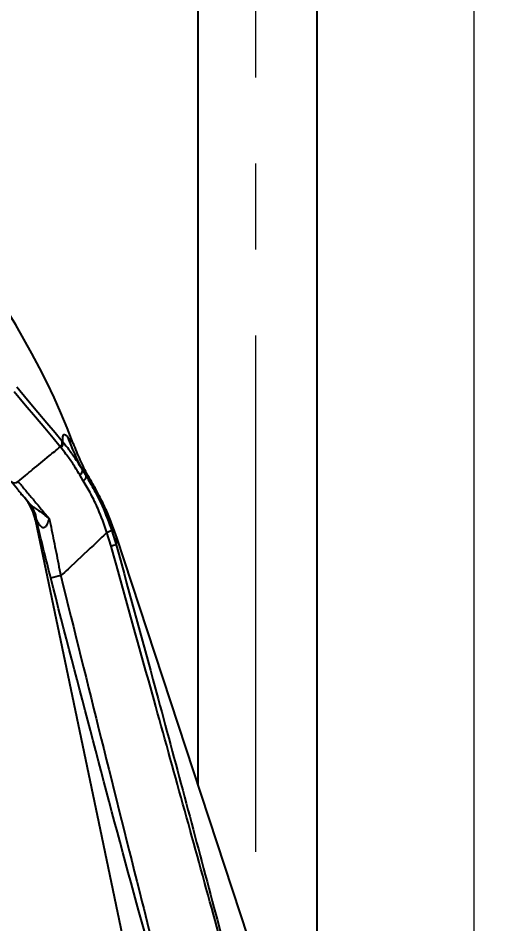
# Model space of a CAD drawing. Extents: x -2463 to 697, y 0 to 2315.
# Drawn here: x -581.5 to -493.8, y 1070 to 1237.1 of the extents above; entities that cross this region are included whole.
import ezdxf

# ---------------------------------------------------------------- set-up
doc = ezdxf.new("R2010")
doc.units = 0
doc.header["$LTSCALE"] = 10
doc.header["$MEASUREMENT"] = 0
doc.header["$PDMODE"] = 3
doc.header["$PDSIZE"] = -10
doc.linetypes.add('CENTER2', pattern=[28.575, 19.05, -3.175, 3.175, -3.175])
doc.layers.get('0').update_dxf_attribs({"linetype": 'CONTINUOUS'})
doc.layers.get('DEFPOINTS').update_dxf_attribs({"linetype": 'CONTINUOUS'})
doc.layers.add('Cneter', color=1, linetype='CENTER2', lineweight=13)
doc.layers.add('치수선', color=7, linetype='CONTINUOUS', lineweight=20)
doc.styles.add('Daelim Dimension', font='NanumGothic.ttf')
doc.dimstyles.new('DEFAULT', dxfattribs={"dimscale": 2, "dimtxt": 2, "dimasz": 2, "dimexe": 0, "dimexo": 2, "dimgap": 1, "dimtad": 1, "dimdec": 1, "dimzin": 9, "dimdsep": 46, "dimtxsty": 'Daelim Dimension', "dimcen": 0.5, "dimclrd": 252, "dimclre": 252, "dimclrt": 3, "dimadec": 1, "dimazin": 0, "dimtfac": 1, "dimtdec": 1, "dimtix": 1, "dimtmove": 0, "dimatfit": 3, "dimfxl": 1, "dimtolj": 1, "dimtzin": 1, "dimlwd": 9, "dimlwe": 9, "dimarcsym": 0})

# ---------------------------------------------------------------- blocks, each defined once
blk = doc.blocks.new('*D32')
at = {"color": 5, "lineweight": 9, "ltscale": 0.5, "transparency": 16777216}
for p, q in [((-533.66, 1313.24), (-386.86, 1313.24)), ((-388.86, 519.78), (-388.86, 1305.24)), ((-533.66, 511.78), (-386.86, 511.78))]:
    blk.add_line(p, q, dxfattribs=at)
at = {"color": 5, "ltscale": 0.5, "transparency": 16777216}
for points in [[(-390.19, 1305.24), (-387.53, 1305.24), (-388.86, 1313.24)], [(-390.19, 519.78), (-387.53, 519.78), (-388.86, 511.78)]]:
    blk.add_solid(points, dxfattribs=at)
at = {"layer": 'DEFPOINTS', "color": 0, "ltscale": 0.5, "transparency": 16777216}
for p in [(-537.66, 1313.24), (-388.86, 1313.24), (-537.66, 511.78)]:
    blk.add_point(p, dxfattribs=at)
at = {"color": 7, "ltscale": 0.5, "transparency": 16777216, "insert": (-404.75, 912.51), "char_height": 20, "attachment_point": 5, "rotation": 90, "style": 'Daelim Dimension'}
blk.add_mtext('\\A1;기본 파이프 길이 : 1,000', dxfattribs=at)
blk = doc.blocks.new('*D33')
at = {"color": 5, "lineweight": 9, "ltscale": 0.5, "transparency": 16777216}
for p, q in [((-885.08, 1497.18), (-314.18, 1497.18)), ((-316.18, 1489.18), (-316.18, 498.23)), ((-466.02, 490.23), (-314.18, 490.23))]:
    blk.add_line(p, q, dxfattribs=at)
at = {"color": 5, "ltscale": 0.5, "transparency": 16777216}
for points in [[(-317.51, 1489.18), (-314.84, 1489.18), (-316.18, 1497.18)], [(-317.51, 498.23), (-314.84, 498.23), (-316.18, 490.23)]]:
    blk.add_solid(points, dxfattribs=at)
at = {"layer": 'DEFPOINTS', "color": 0, "ltscale": 0.5, "transparency": 16777216}
for p in [(-889.08, 1497.18), (-470.02, 490.23), (-316.18, 490.23)]:
    blk.add_point(p, dxfattribs=at)
at = {"color": 7, "ltscale": 0.5, "transparency": 16777216, "insert": (-331.88, 993.71), "char_height": 20, "attachment_point": 5, "rotation": 90, "style": 'Daelim Dimension'}
blk.add_mtext('\\A1;(1140~1330)', dxfattribs=at)

msp = doc.modelspace()

# ---------------------------------------------------------------- linework, layer by layer
at = {"color": 7, "linetype": 'Continuous', "lineweight": 25}
for p, q in [((-548.38, 1303.21), (-548.38, 1095.74)), ((-526.38, 1035.12), (-526.38, 1303.21)), ((-573.42, 1159.07), (-573.29, 1158.91)), ((-573.64, 1157.88), (-573.77, 1158.03)), ((-569.69, 1153.78), (-568.99, 1152.64)), ((-569.52, 1151.75), (-570.18, 1152.85)), ((-578.26, 1144.69), (-578.27, 1144.66)), ((-564.39, 1139.7), (-565.16, 1142.2)), ((-564.24, 1142.5), (-563.47, 1139.95)), ((-563.45, 1141.44), (-563.45, 1141.44))]:
    msp.add_line(p, q, dxfattribs=at)
at = {"color": 8, "linetype": 'Continuous', "lineweight": 25}
msp.add_line((-578.27, 1144.66), (-578.33, 1144.36), dxfattribs=at)
at = {"color": 8, "linetype": 'Continuous', "lineweight": 25, "flags": 128}
for points in [[(-581.81, 1169.07), (-579.79, 1166.66), (-577.93, 1164.44), (-576.24, 1162.43), (-574.73, 1160.63), (-573.42, 1159.07)], [(-573.77, 1158.03), (-575.1, 1159.61), (-576.62, 1161.43), (-578.33, 1163.47), (-580.22, 1165.72), (-582.27, 1168.16)]]:
    msp.add_lwpolyline(points, dxfattribs=at)
at = {"color": 7, "linetype": 'Continuous', "lineweight": 25, "flags": 128}
for points in [[(-569.52, 1151.75), (-569.37, 1151.85), (-569.25, 1151.97), (-569.14, 1152.09), (-569.06, 1152.21), (-569, 1152.33), (-568.97, 1152.44), (-568.97, 1152.55), (-568.99, 1152.64)], [(-578.33, 1144.36), (-566.43, 1087.4), (-554.48, 1030.2)], [(-529.07, 1037.01), (-546.3, 1089.4), (-563.41, 1141.45)]]:
    msp.add_lwpolyline(points, dxfattribs=at)
at = {"color": 7, "linetype": 'Continuous', "lineweight": 25}
for centre, radius, start, end in [((-702.13, 1108.64), 140, 20.9286, 60.6414), ((-574.39, 1158.81), 1, 308.4227, 15.0226), ((-574.26, 1158.66), 0.996, 307.9441, 14.527), ((-529.37, 1175.53), 45.81, 200.012, 208.3451), ((-570.54, 1153.64), 0.867, 294.9298, 9.1659), ((-582.2, 1152.29), 0.951, 223.4566, 313.0818), ((-580.99, 1149.19), 0.02, 231.2968, 40), ((-588.11, 1142.31), 10, 11.7867, 40), ((-587.92, 1142.1), 9.99, 14.8977, 39.9985), ((-583.57, 1143.95), 5.46, 7.4187, 39.4949), ((-587.9, 1142.08), 9.98, 15.1305, 23.885), ((-524.64, 1020.83), 127.96, 108.0304, 108.464), ((-541.34, 1056.7), 86.14, 104.8849, 105.522), ((-549.47, 1037.33), 99.88, 104.0239, 105.1159)]:
    msp.add_arc(centre, radius, start, end, dxfattribs=at)
at = {"color": 8, "linetype": 'Continuous', "lineweight": 25}
msp.add_arc((-587.9, 1142.08), 9.98, 23.8779, 40.0033, dxfattribs=at)
at = {"color": 7, "linetype": 'Continuous', "lineweight": 25}
for points, knots in [([(-573.29, 1158.91), (-573.31, 1159.14), (-573.35, 1159.9), (-573.17, 1160.34), (-572.83, 1160.32), (-572.55, 1160.01), (-572.42, 1159.85)], [0, 0, 0, 0, 0.153213, 0.521672, 0.75773, 1, 1, 1, 1]), ([(-573.29, 1158.91), (-572.93, 1158.46), (-572.2, 1157.54), (-570.94, 1155.78), (-570.07, 1154.38), (-569.69, 1153.78)], [0, 0, 0, 0, 0.354043, 0.718095, 1, 1, 1, 1]), ([(-567.81, 1151.27), (-568.09, 1151.76), (-568.92, 1153.16), (-570.13, 1155.61), (-570.95, 1157.62), (-571.36, 1158.65)], [0, 0, 0, 0, 0.207218, 0.594615, 1, 1, 1, 1]), ([(-581.55, 1151.6), (-580.66, 1152.34), (-578.76, 1153.92), (-576.16, 1156.06), (-574.46, 1157.46), (-573.77, 1158.03)], [0, 0, 0, 0, 0.344061, 0.734327, 1, 1, 1, 1]), ([(-570.18, 1152.85), (-570.62, 1153.57), (-571.51, 1155.01), (-572.71, 1156.68), (-573.34, 1157.49), (-573.64, 1157.88)], [0, 0, 0, 0, 0.340932, 0.69173, 1, 1, 1, 1]), ([(-568.99, 1152.64), (-568.49, 1151.79), (-567.48, 1150.07), (-565.78, 1146.7), (-564.82, 1144.06), (-564.24, 1142.5)], [0, 0, 0, 0, 0.283474, 0.575182, 1, 1, 1, 1]), ([(-579.35, 1147.43), (-579.64, 1147.76), (-580.48, 1148.78), (-581.75, 1150.28), (-582.5, 1151.18), (-582.89, 1151.64)], [0, 0, 0, 0, 0.19632, 0.592414, 1, 1, 1, 1]), ([(-581.55, 1151.6), (-581.34, 1151.35), (-580.8, 1150.71), (-579.91, 1149.65), (-578.76, 1148.28), (-577.51, 1146.79), (-576.38, 1145.45), (-575.82, 1144.78)], [0, 0, 0, 0, 0.156895, 0.410353, 0.528295, 0.764148, 1, 1, 1, 1]), ([(-565.16, 1142.2), (-565.68, 1143.67), (-566.54, 1146.13), (-568.1, 1149.32), (-569.04, 1150.93), (-569.52, 1151.75)], [0, 0, 0, 0, 0.424673, 0.708112, 1, 1, 1, 1]), ([(-563.44, 1141.45), (-563.45, 1141.5), (-563.73, 1142.45), (-564.41, 1144.22), (-565.43, 1146.68), (-566.52, 1148.9), (-567.31, 1150.4), (-567.76, 1151.14), (-567.82, 1151.24)], [0, 0, 0, 0, 0.014673, 0.277484, 0.526032, 0.757384, 0.967633, 1, 1, 1, 1]), ([(-579.35, 1147.43), (-579.24, 1147.32), (-579, 1147.07), (-578.4, 1146.72), (-577.62, 1146.18), (-576.89, 1145.62), (-576.25, 1145.12), (-575.97, 1144.9), (-575.83, 1144.78), (-575.82, 1144.78)], [0, 0, 0, 0, 0.098559, 0.221249, 0.425083, 0.748823, 0.871662, 0.994506, 1, 1, 1, 1]), ([(-578.15, 1144.66), (-578.19, 1144.74), (-578.23, 1144.84), (-578.27, 1144.93), (-578.29, 1144.97), (-578.31, 1144.98), (-578.32, 1144.98), (-578.32, 1144.92), (-578.29, 1144.81), (-578.27, 1144.71), (-578.26, 1144.69)], [0, 0, 0, 0, 0.256697, 0.311422, 0.366727, 0.414903, 0.470288, 0.567418, 0.875776, 1, 1, 1, 1]), ([(-575.52, 1133.75), (-575.89, 1135.24), (-576.65, 1138.27), (-577.55, 1141.94), (-578.09, 1144.03), (-578.26, 1144.69)], [0, 0, 0, 0, 0.399131, 0.809429, 1, 1, 1, 1]), ([(-575.82, 1144.78), (-575.82, 1144.77), (-575.83, 1144.75), (-575.88, 1144.59), (-575.99, 1144.26), (-576.18, 1143.76), (-576.39, 1143.35), (-576.65, 1143.13), (-576.83, 1143.07), (-577.01, 1143.08), (-577.23, 1143.19), (-577.48, 1143.43), (-577.83, 1143.92), (-578.02, 1144.37), (-578.15, 1144.66)], [0, 0, 0, 0, 0.001821, 0.015252, 0.123022, 0.243473, 0.39433, 0.456983, 0.499784, 0.542588, 0.593027, 0.670668, 0.785418, 1, 1, 1, 1]), ([(-575.82, 1144.78), (-575.67, 1144.08), (-575.23, 1142.08), (-574.54, 1138.53), (-573.97, 1135.68), (-573.68, 1134.23)], [0, 0, 0, 0, 0.20945, 0.599454, 1, 1, 1, 1]), ([(-565.16, 1142.2), (-566, 1141.41), (-568.38, 1139.15), (-571.21, 1136.49), (-573.23, 1134.64), (-573.68, 1134.23)], [0, 0, 0, 0, 0.295905, 0.843902, 1, 1, 1, 1]), ([(-535.49, 1035.23), (-535.56, 1035.49), (-538.99, 1048.04), (-545.96, 1073.39), (-555.54, 1107.95), (-561.75, 1130.22), (-564.39, 1139.7)], [0, 0, 0, 0, 0.007406, 0.360002, 0.727737, 1, 1, 1, 1]), ([(-563.47, 1139.95), (-560.87, 1130.46), (-554.77, 1108.16), (-545.77, 1074.41), (-539.16, 1049.26), (-535.86, 1036.68), (-535.55, 1035.51), (-535.48, 1035.24)], [0, 0, 0, 0, 0.27226, 0.639999, 0.966645, 0.992097, 1, 1, 1, 1]), ([(-548.05, 1031.87), (-548.07, 1031.95), (-551.99, 1045.92), (-558.66, 1069.85), (-567.78, 1103.74), (-572.94, 1123.75), (-575.52, 1133.75)], [0, 0, 0, 0, 0.0023234, 0.4125543, 0.7062843, 1, 1, 1, 1]), ([(-573.68, 1134.23), (-571.2, 1124.2), (-566.23, 1104.14), (-557.77, 1070.28), (-551.69, 1046.2), (-548.1, 1032.14), (-548.03, 1031.87)], [0, 0, 0, 0, 0.2937204, 0.5874422, 0.9922748, 1, 1, 1, 1])]:
    msp.add_open_spline(points, degree=3, knots=knots, dxfattribs=at)
at = {"color": 8, "linetype": 'Continuous', "lineweight": 25}
for points, knots in [([(-572.42, 1159.85), (-572.09, 1159.45), (-571.44, 1158.65), (-571.39, 1158.65), (-571.36, 1158.64)], [0, 0, 0, 0, 0.492806, 1, 1, 1, 1]), ([(-567.82, 1151.25), (-567.82, 1151.25), (-567.77, 1151.19), (-568.05, 1151.5), (-568.62, 1152.19), (-568.99, 1152.64)], [0, 0, 0, 0, 0.000652, 0.352703, 1, 1, 1, 1]), ([(-563.45, 1141.44), (-563.45, 1141.47), (-563.46, 1141.6), (-563.42, 1140.74), (-563.46, 1140.11), (-563.47, 1139.95)], [0, 0, 0, 0, 0.204342, 0.803967, 1, 1, 1, 1])]:
    msp.add_open_spline(points, degree=3, knots=knots, dxfattribs=at)
at = {"layer": 'Cneter', "lineweight": 5, "ltscale": 0.5}
msp.add_line((-537.66, 511.78), (-537.66, 1428.93), dxfattribs=at)
at = {"layer": '치수선'}
msp.add_line((-497.38, 289.09), (-497.38, 1533.78), dxfattribs=at)

# ---------------------------------------------------------------- dimensions: what is measured, and where the dimension line sits
at = {"color": 5, "ltscale": 0.5}
for base, p1, p2, text, picture, middle in [((-316.18, 490.23), (-889.08, 1497.18), (-470.02, 490.23), '(1140~1330)', '*D33', (-331.88, 993.71)), ((-388.86, 1313.24), (-537.66, 511.78), (-537.66, 1313.24), '기본 파이프 길이 : 1,000', '*D32', (-404.75, 912.51))]:
    dim = msp.add_linear_dim(base=base, p1=p1, p2=p2, angle=90, text=text, dimstyle='DEFAULT', override={"dimtxt": 10, "dimasz": 4, "dimexe": 1, "dimdec": 0, "dimclrd": 5, "dimclre": 5, "dimclrt": 7}, dxfattribs=at)
    dim.commit()
    dim.dimension.update_dxf_attribs({"geometry": picture, "text_midpoint": middle})

doc.saveas('drawing.dxf')
